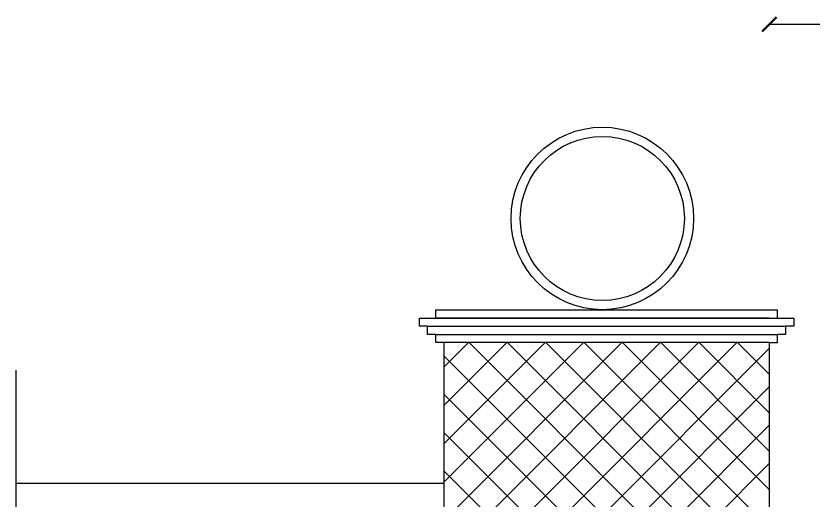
# Model space of a CAD drawing. Header units: metres. Extents: x 7889 to 8063, y -2348 to -2272.
# Drawn here: x 7987.094 to 7989.14, y -2307.325 to -2306.083 of the extents above; entities that cross this region are included whole.
import ezdxf

# ---------------------------------------------------------------- set-up
doc = ezdxf.new("R2010")
doc.units = ezdxf.units.M
doc.header["$MEASUREMENT"] = 0

msp = doc.modelspace()

# ---------------------------------------------------------------- linework, layer by layer
at = {"lineweight": 25, "ltscale": 60}
msp.add_line((7989.02797, -2306.10492), (7991.76848, -2306.10492), dxfattribs=at)
at = {"lineweight": 25, "ltscale": 72}
for p, q in [((7988.17178, -2306.8584), (7988.17178, -2306.83752)), ((7988.17178, -2306.83752), (7989.04885, -2306.83752)), ((7989.04885, -2306.8584), (7989.04885, -2306.83752)), ((7988.13001, -2306.87928), (7988.13001, -2306.8584)), ((7988.13001, -2306.8584), (7989.09062, -2306.8584)), ((7988.19266, -2306.8584), (7988.17178, -2306.8584)), ((7989.02797, -2306.8584), (7988.19266, -2306.8584)), ((7989.02797, -2306.8584), (7989.04885, -2306.8584)), ((7989.09062, -2306.8584), (7989.09062, -2306.87928)), ((7988.15089, -2306.87928), (7988.13001, -2306.87928)), ((7988.15089, -2306.90017), (7988.15089, -2306.87928)), ((7988.15089, -2306.87928), (7989.04885, -2306.87928)), ((7989.04885, -2306.87928), (7989.06974, -2306.87928)), ((7989.06974, -2306.87928), (7989.06974, -2306.90017)), ((7989.09062, -2306.87928), (7989.06974, -2306.87928)), ((7988.17178, -2306.90017), (7988.15089, -2306.90017)), ((7988.17178, -2306.92105), (7988.17178, -2306.90017)), ((7988.17178, -2306.90017), (7989.04885, -2306.90017)), ((7989.04885, -2306.92105), (7989.04885, -2306.90017)), ((7989.06974, -2306.90017), (7989.04885, -2306.90017)), ((7988.19266, -2306.92105), (7988.17178, -2306.92105)), ((7988.19266, -2306.92105), (7988.19266, -2309.73727)), ((7989.02797, -2306.92105), (7988.19266, -2306.92105)), ((7988.19266, -2306.98408), (7988.25569, -2306.92105)), ((7988.19266, -2307.08252), (7988.35414, -2306.92105)), ((7988.19266, -2307.18097), (7988.45258, -2306.92105)), ((7988.19266, -2307.27941), (7988.55102, -2306.92105)), ((7988.19266, -2307.37785), (7988.64946, -2306.92105)), ((7988.19266, -2307.47629), (7988.7479, -2306.92105)), ((7988.19266, -2307.57473), (7988.84635, -2306.92105)), ((7988.19266, -2307.67318), (7988.94479, -2306.92105)), ((7989.02797, -2307.69182), (7988.2572, -2306.92105)), ((7989.02797, -2307.59338), (7988.35564, -2306.92105)), ((7989.02797, -2307.49494), (7988.45408, -2306.92105)), ((7989.02797, -2307.39649), (7988.55253, -2306.92105)), ((7989.02797, -2307.29805), (7988.65097, -2306.92105)), ((7989.02797, -2307.19961), (7988.74941, -2306.92105)), ((7989.02797, -2307.10117), (7988.84785, -2306.92105)), ((7989.02797, -2307.00272), (7988.94629, -2306.92105)), ((7989.02797, -2306.92105), (7989.02797, -2309.73727)), ((7989.02797, -2306.92105), (7989.04885, -2306.92105)), ((7988.19266, -2307.77162), (7989.02797, -2306.93631)), ((7989.02797, -2307.79026), (7988.19266, -2306.95495)), ((7987.09436, -2306.992), (7987.09436, -2308.28483)), ((7988.19266, -2307.87006), (7989.02797, -2307.03475)), ((7989.02797, -2307.88871), (7988.19266, -2307.05339)), ((7988.19266, -2307.9685), (7989.02797, -2307.13319)), ((7989.02797, -2307.98715), (7988.19266, -2307.15184)), ((7988.19266, -2308.06695), (7989.02797, -2307.23164)), ((7989.02797, -2308.08559), (7988.19266, -2307.25028)), ((7988.19266, -2307.2825), (7987.09436, -2307.2825))]:
    msp.add_line(p, q, dxfattribs=at)
at = {"color": 0, "linetype": 'ByBlock', "lineweight": 25, "const_width": 0.00559}
msp.add_lwpolyline([(7989.04662, -2306.08627), (7989.00933, -2306.12356)], dxfattribs=at)
at = {"lineweight": 25, "ltscale": 72}
for radius in [0.23408, 0.21049]:
    msp.add_circle((7988.59938, -2306.60283), radius, dxfattribs=at)

doc.saveas('drawing.dxf')
